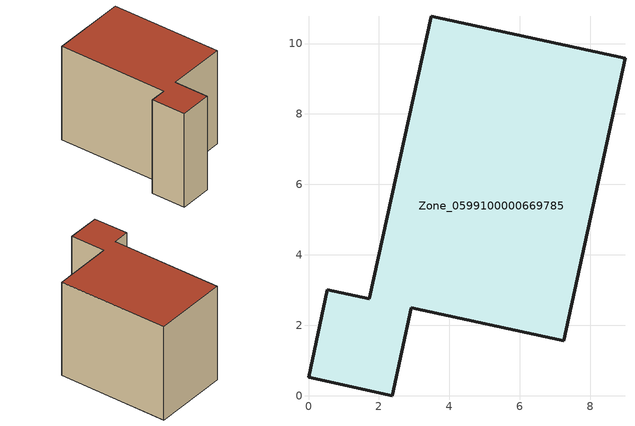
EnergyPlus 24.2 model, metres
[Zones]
Zone_0599100000669785
 floor ground (C_G): 2.37,0 0,0.52 0.54,3.01 1.73,2.75 3.48,10.77 8.99,9.58 7.25,1.56 2.92,2.5 z0
 wall outside (C_F): 1.73,2.75 0.54,3.01 0,0.52 2.37,0 2.92,2.5 7.25,1.56 8.99,9.58 3.48,10.77 1.73,2.75 z0:7.29
 roof outside (C_R): 8.99,9.58 3.48,10.77 1.73,2.75 0.54,3.01 0,0.52 2.37,0 2.92,2.5 7.25,1.56 z7.29
[BUILDING]
Pand.0599100000669785: North Axis=0; Terrain=City; Loads Convergence Tolerance Value=0.04; Temperature Convergence Tolerance Value=0.4; Solar Distribution=FullExterior; Maximum Number of Warmup Days=25; Minimum Number of Warmup Days=1
[Site:Location]
Rotterdam.The.Hague.AP_ZH_NLD Design_Conditions: Latitude=51.96; Longitude=4.45; Time Zone=1; Elevation=-4.5
[SITE:GROUNDTEMPERATURE:BUILDINGSURFACE]
18, 18, 18, 18, 18, 18, 18, 18, 18, 18, 18, 18
[MATERIAL] Thermal Absorptance=0.9; Solar Absorptance=0.7; Visible Absorptance=0.7
Name | Roughness | Thickness | Conductivity | Density | Specific Heat
G.TI.1992-2005 | MediumSmooth | 0.15 | 0.06 | 540 | 1210
F.TI.1992-2005 | Rough | 0.3 | 0.12 | 1920 | 840
R.TI.1992-2005 | MediumRough | 0.2 | 0.08 | 1500 | 1000
[CONSTRUCTION]
C_G: G.TI.1992-2005
C_F: F.TI.1992-2005
C_R: R.TI.1992-2005
[ZONE]
Zone_0599100000669785: Type=1; Multiplier=1; Ceiling Height=Autocalculate; Volume=Autocalculate; Floor Area=autocalculate; Part of Total Floor Area=Yes
[ZONEINFILTRATION:DESIGNFLOWRATE]
Infil_Zone_0599100000669785: Zone or ZoneList or Space or SpaceList=Zone_0599100000669785; Schedule=AlwaysOn; Design Flow Rate Calculation Method=Flow/Area; Flow Rate per Floor Area=0.0015; Constant Term Coefficient=1; Temperature Term Coefficient=0; Velocity Term Coefficient=0; Velocity Squared Term Coefficient=0
[HVACTEMPLATE:ZONE:IDEALLOADSAIRSYSTEM]
Zone_0599100000669785: Maximum Heating Supply Air Temperature=50; Minimum Cooling Supply Air Temperature=13; Maximum Heating Supply Air Humidity Ratio=0.0156; Minimum Cooling Supply Air Humidity Ratio=0.0077; Heating Limit=NoLimit; Cooling Limit=NoLimit; Dehumidification Control Type=ConstantSensibleHeatRatio; Cooling Sensible Heat Ratio=0.7; Dehumidification Setpoint=60; Humidification Control Type=None; Humidification Setpoint=30; Outdoor Air Method=None; Outdoor Air Flow Rate per Person=0.00944; Outdoor Air Flow Rate per Zone Floor Area=0; Outdoor Air Flow Rate per Zone=0; Demand Controlled Ventilation Type=None; Outdoor Air Economizer Type=NoEconomizer; Heat Recovery Type=None; Sensible Heat Recovery Effectiveness=0.7; Latent Heat Recovery Effectiveness=0.65
[ZONECONTROL:THERMOSTAT]
ThermostatControl_Zone_0599100000669785: Zone or ZoneList=Zone_0599100000669785; Control Type Schedule=DualSetpointControlType; Control 1=Thermostat_Zone_0599100000669785; Temperature Difference Between Cutout And Setpoint=0
[THERMOSTATSETPOINT:DUALSETPOINT]
Thermostat_Zone_0599100000669785: Heating Setpoint Temperature Schedule=HeatingSetpoint_Zone_0599100000669785; Cooling Setpoint Temperature Schedule=CoolingSetpoint_Zone_0599100000669785
[SCHEDULE:COMPACT]
HeatingSetpoint_Zone_0599100000669785: Through: 12/31, For: AllDays, Until: 24:00, 21
CoolingSetpoint_Zone_0599100000669785: Through: 12/31, For: AllDays, Until: 24:00, 24
DualSetpointControlType: Through: 12/31, For: AllDays, Until: 24:00, 4
AlwaysOn: Through: 12/31, For: AllDays, Until: 24:00, 1
